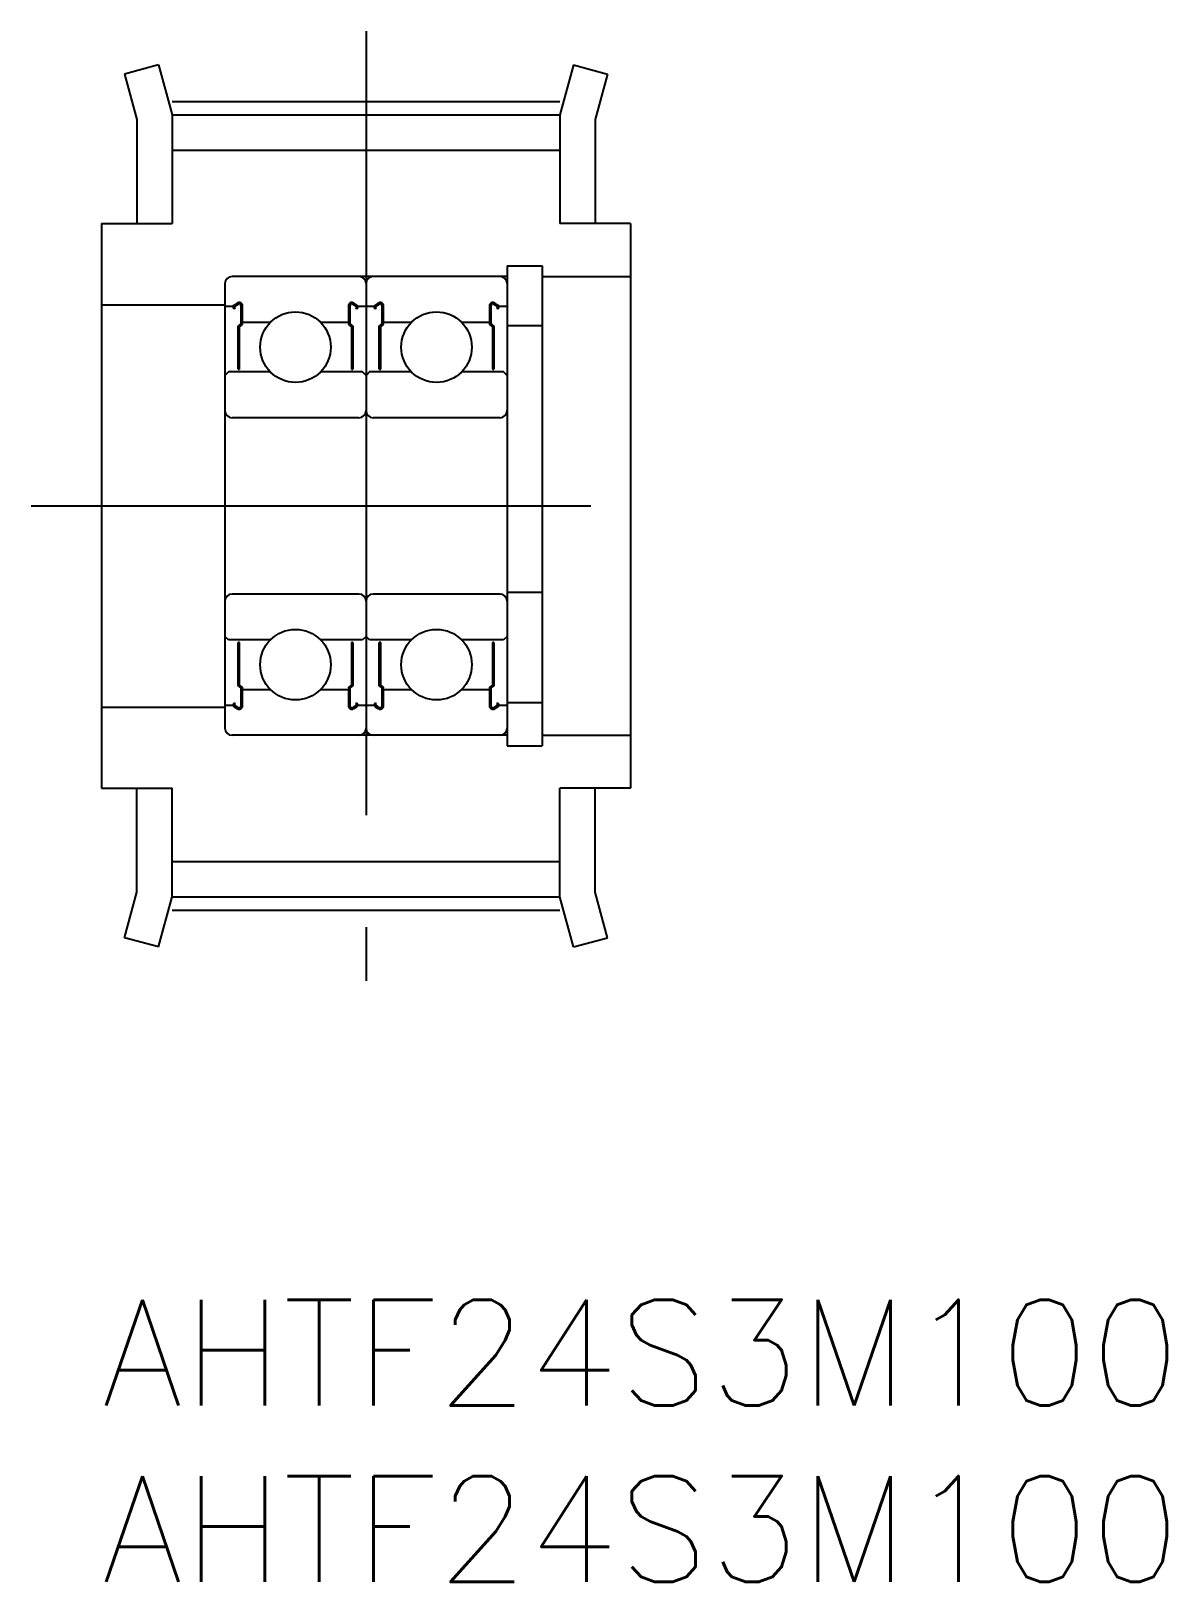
# Model space of a CAD drawing. Extents: x -2 to 30.2, y -8 to 36.
import ezdxf

# ---------------------------------------------------------------- set-up
doc = ezdxf.new("R2010")
doc.units = 0
doc.header["$LTSCALE"] = 0.5
doc.linetypes.add('CENTER', pattern=[50.8, 31.75, -6.35, 6.35, -6.35])
for name, color, linetype in [('MSM_CENTER', 1, 'CENTER'), ('MSM_CONTINUOUS', 7, 'CONTINUOUS'), ('MSM_PART_NUMBER', 7, 'CONTINUOUS')]:
    doc.layers.add(name, color=color, linetype=linetype)
doc.styles.get("Standard").update_dxf_attribs({"font": 'txt.shx', "height": 3, "bigfont": 'bigfont.shx'})

# ---------------------------------------------------------------- blocks, each defined once
blk = doc.blocks.new('*U3')
at = {"layer": 'MSM_PART_NUMBER'}
blk.add_text('AHTF24S3M100', height=3, dxfattribs=at).set_placement((0, -3))
blk = doc.blocks.new('*U4')
at = {"layer": 'MSM_PART_NUMBER'}
blk.add_text('AHTF24S3M100', height=3, dxfattribs=at).set_placement((0, -8))

msp = doc.modelspace()

# ---------------------------------------------------------------- linework, layer by layer
at = {"layer": 'MSM_CENTER'}
for p, q in [((7.5, 35.96), (7.5, 9.04)), ((2, 33.96), (13, 33.96)), ((-2, 22.5), (17, 22.5)), ((2, 11.04), (13, 11.04))]:
    msp.add_line(p, q, dxfattribs=at)
at = {"layer": 'MSM_CONTINUOUS'}
for p, q in [((1.62, 35), (0.654, 34.741)), ((0.654, 34.741), (1, 33.448)), ((1.62, 35), (2, 33.58)), ((13.38, 35), (13, 33.58)), ((13.38, 35), (14.346, 34.741)), ((14.346, 34.741), (14, 33.448)), ((1, 33.448), (1, 30.5)), ((2, 33.58), (13, 33.58)), ((2, 33.58), (2, 30.5)), ((13, 33.58), (13, 30.5)), ((14, 33.448), (14, 30.5)), ((2, 32.58), (13, 32.58)), ((0, 30.5), (0, 14.5)), ((0, 30.5), (2, 30.5)), ((15, 30.5), (13, 30.5)), ((15, 30.5), (15, 14.5)), ((11.5, 29.3), (11.5, 15.7)), ((11.5, 29.3), (12.5, 29.3)), ((12.5, 29.3), (12.5, 15.7)), ((3.5, 28.8), (3.5, 16.2)), ((11.5, 29), (3.7, 29)), ((7.5, 28.8), (7.5, 16.2)), ((12.5, 29), (15, 29)), ((0, 28.2), (3.5, 28.2)), ((3.5, 28.18), (3.53, 28.15)), ((3.73, 28.15), (3.53, 28.15)), ((3.845, 28.246), (3.752, 28.184)), ((3.798, 28.111), (3.773, 28.136)), ((3.867, 28.213), (3.774, 28.151)), ((3.96, 27.66), (3.96, 28.163)), ((4, 27.64), (4, 28.163)), ((7, 28.163), (7, 27.64)), ((7.04, 28.163), (7.04, 27.66)), ((7.226, 28.151), (7.133, 28.213)), ((7.248, 28.184), (7.155, 28.246)), ((7.227, 28.136), (7.202, 28.111)), ((7.47, 28.15), (7.27, 28.15)), ((7.5, 28.18), (7.47, 28.15)), ((7.5, 28.18), (7.53, 28.15)), ((7.73, 28.15), (7.53, 28.15)), ((7.845, 28.246), (7.752, 28.184)), ((7.798, 28.111), (7.773, 28.136)), ((7.867, 28.213), (7.774, 28.151)), ((7.96, 27.66), (7.96, 28.163)), ((8, 27.64), (8, 28.163)), ((11, 28.163), (11, 27.64)), ((11.04, 28.163), (11.04, 27.66)), ((11.226, 28.151), (11.133, 28.213)), ((11.248, 28.184), (11.155, 28.246)), ((11.227, 28.136), (11.202, 28.111)), ((11.47, 28.15), (11.27, 28.15)), ((11.5, 28.18), (11.47, 28.15)), ((3.77, 28.082), (3.745, 28.107)), ((3.77, 28.082), (3.798, 28.111)), ((4.03, 27.7), (4, 27.73)), ((4.786, 27.7), (4.03, 27.7)), ((6.97, 27.7), (6.214, 27.7)), ((7, 27.73), (6.97, 27.7)), ((7.202, 28.111), (7.23, 28.082)), ((7.255, 28.107), (7.23, 28.082)), ((7.77, 28.082), (7.745, 28.107)), ((7.77, 28.082), (7.798, 28.111)), ((8.03, 27.7), (8, 27.73)), ((8.786, 27.7), (8.03, 27.7)), ((10.97, 27.7), (10.214, 27.7)), ((11, 27.73), (10.97, 27.7)), ((11.202, 28.111), (11.23, 28.082)), ((11.255, 28.107), (11.23, 28.082)), ((3.876, 27.598), (3.96, 27.66)), ((3.876, 26.372), (3.876, 27.598)), ((3.916, 27.578), (4, 27.64)), ((3.916, 26.372), (3.916, 27.578)), ((7, 27.64), (7.084, 27.578)), ((7.04, 27.66), (7.124, 27.598)), ((7.084, 27.578), (7.084, 26.372)), ((7.124, 27.598), (7.124, 26.372)), ((7.876, 27.598), (7.96, 27.66)), ((7.876, 26.372), (7.876, 27.598)), ((7.916, 27.578), (8, 27.64)), ((7.916, 26.372), (7.916, 27.578)), ((11, 27.64), (11.084, 27.578)), ((11.04, 27.66), (11.124, 27.598)), ((11.084, 27.578), (11.084, 26.372)), ((11.124, 27.598), (11.124, 26.372)), ((12.5, 27.6), (11.5, 27.6)), ((3.6, 26.3), (3.5, 26.2)), ((4.786, 26.3), (3.6, 26.3)), ((3.876, 26.372), (3.916, 26.372)), ((7.4, 26.3), (6.214, 26.3)), ((7.084, 26.372), (7.124, 26.372)), ((7.5, 26.2), (7.4, 26.3)), ((7.6, 26.3), (7.5, 26.2)), ((8.786, 26.3), (7.6, 26.3)), ((7.876, 26.372), (7.916, 26.372)), ((11.4, 26.3), (10.214, 26.3)), ((11.084, 26.372), (11.124, 26.372)), ((11.5, 26.2), (11.4, 26.3)), ((7.3, 25), (3.7, 25)), ((11.3, 25), (7.7, 25)), ((7.3, 20), (3.7, 20)), ((11.3, 20), (7.7, 20)), ((12.5, 20.05), (11.5, 20.05)), ((3.6, 18.7), (3.5, 18.8)), ((4.786, 18.7), (3.6, 18.7)), ((3.916, 18.628), (3.876, 18.628)), ((3.876, 17.402), (3.876, 18.628)), ((3.916, 17.422), (3.916, 18.628)), ((7.4, 18.7), (6.214, 18.7)), ((7.124, 18.628), (7.084, 18.628)), ((7.084, 18.628), (7.084, 17.422)), ((7.124, 18.628), (7.124, 17.402)), ((7.5, 18.8), (7.4, 18.7)), ((7.6, 18.7), (7.5, 18.8)), ((8.786, 18.7), (7.6, 18.7)), ((7.876, 17.402), (7.876, 18.628)), ((7.916, 18.628), (7.876, 18.628)), ((7.916, 17.422), (7.916, 18.628)), ((11.4, 18.7), (10.214, 18.7)), ((11.084, 18.628), (11.084, 17.422)), ((11.124, 18.628), (11.084, 18.628)), ((11.124, 18.628), (11.124, 17.402)), ((11.5, 18.8), (11.4, 18.7)), ((3.96, 17.339), (3.876, 17.402)), ((4, 17.36), (3.916, 17.422)), ((3.96, 16.837), (3.96, 17.339)), ((4, 16.837), (4, 17.36)), ((4, 17.27), (4.03, 17.3)), ((4.03, 17.3), (4.786, 17.3)), ((6.214, 17.3), (6.97, 17.3)), ((6.97, 17.3), (7, 17.27)), ((7.084, 17.422), (7, 17.36)), ((7, 17.36), (7, 16.837)), ((7.124, 17.402), (7.04, 17.339)), ((7.04, 17.339), (7.04, 16.837)), ((7.96, 17.339), (7.876, 17.402)), ((8, 17.36), (7.916, 17.422)), ((7.96, 16.837), (7.96, 17.339)), ((8, 16.837), (8, 17.36)), ((8, 17.27), (8.03, 17.3)), ((8.03, 17.3), (8.786, 17.3)), ((10.214, 17.3), (10.97, 17.3)), ((10.97, 17.3), (11, 17.27)), ((11.084, 17.422), (11, 17.36)), ((11, 17.36), (11, 16.837)), ((11.124, 17.402), (11.04, 17.339)), ((11.04, 17.339), (11.04, 16.837)), ((0, 16.8), (3.5, 16.8)), ((2.056, 16.8), (2.056, 16.8)), ((2.538, 16.8), (2.538, 16.8)), ((3.5, 16.82), (3.53, 16.85)), ((3.53, 16.85), (3.73, 16.85)), ((3.745, 16.893), (3.77, 16.918)), ((3.752, 16.816), (3.845, 16.754)), ((3.798, 16.889), (3.77, 16.918)), ((3.773, 16.864), (3.798, 16.889)), ((3.774, 16.849), (3.867, 16.787)), ((7.133, 16.787), (7.226, 16.849)), ((7.155, 16.754), (7.248, 16.816)), ((7.23, 16.918), (7.202, 16.889)), ((7.202, 16.889), (7.227, 16.864)), ((7.23, 16.918), (7.255, 16.893)), ((7.27, 16.85), (7.47, 16.85)), ((7.5, 16.82), (7.47, 16.85)), ((7.5, 16.82), (7.53, 16.85)), ((7.53, 16.85), (7.73, 16.85)), ((7.745, 16.893), (7.77, 16.918)), ((7.752, 16.816), (7.845, 16.754)), ((7.798, 16.889), (7.77, 16.918)), ((7.773, 16.864), (7.798, 16.889)), ((7.774, 16.849), (7.867, 16.787)), ((11.133, 16.787), (11.226, 16.849)), ((11.155, 16.754), (11.248, 16.816)), ((11.23, 16.918), (11.202, 16.889)), ((11.202, 16.889), (11.227, 16.864)), ((11.23, 16.918), (11.255, 16.893)), ((11.27, 16.85), (11.47, 16.85)), ((11.5, 16.82), (11.47, 16.85)), ((12.5, 16.918), (11.5, 16.918)), ((11.5, 16), (3.7, 16)), ((12.5, 16), (15, 16)), ((11.5, 15.7), (12.5, 15.7)), ((0, 14.5), (2, 14.5)), ((1, 11.552), (1, 14.5)), ((2, 11.42), (2, 14.5)), ((15, 14.5), (13, 14.5)), ((13, 11.42), (13, 14.5)), ((14, 11.552), (14, 14.5)), ((2, 12.42), (13, 12.42)), ((0.654, 10.259), (1, 11.552)), ((14.346, 10.259), (14, 11.552)), ((1.62, 10), (2, 11.42)), ((2, 11.42), (13, 11.42)), ((13.38, 10), (13, 11.42)), ((1.62, 10), (0.654, 10.259)), ((13.38, 10), (14.346, 10.259))]:
    msp.add_line(p, q, dxfattribs=at)
for centre in [(5.5, 27), (9.5, 27), (5.5, 18), (9.5, 18)]:
    msp.add_circle(centre, 1, dxfattribs=at)
for centre, radius, start, end in [((3.7, 28.8), 0.2, 90, 180), ((7.3, 28.8), 0.2, 0, 90), ((7.7, 28.8), 0.2, 90, 180), ((11.3, 28.8), 0.2, 0, 90), ((3.78, 28.143), 0.05, 123.5192, 226.0607), ((3.78, 28.143), 0.01, 123.5173, 226.0606), ((3.9, 28.163), 0.1, 0, 123.5193), ((3.9, 28.163), 0.06, 0, 123.519), ((7.1, 28.163), 0.1, 56.4807, 179.9999), ((7.1, 28.163), 0.06, 56.481, 179.9999), ((7.22, 28.143), 0.01, 313.9392, 56.4827), ((7.22, 28.143), 0.05, 313.9392, 56.4807), ((7.78, 28.143), 0.05, 123.5192, 226.0607), ((7.78, 28.143), 0.01, 123.5173, 226.0606), ((7.9, 28.163), 0.1, 0, 123.5193), ((7.9, 28.163), 0.06, 0, 123.519), ((11.1, 28.163), 0.1, 56.4807, 179.9999), ((11.1, 28.163), 0.06, 56.481, 179.9999), ((11.22, 28.143), 0.01, 313.9392, 56.4827), ((11.22, 28.143), 0.05, 313.9392, 56.4807), ((3.7, 25.2), 0.2, 180, 270), ((7.3, 25.2), 0.2, 270, 0), ((7.7, 25.2), 0.2, 180, 270), ((11.3, 25.2), 0.2, 270, 0), ((3.7, 19.8), 0.2, 90, 180), ((7.3, 19.8), 0.2, 0, 90), ((7.7, 19.8), 0.2, 90, 180), ((11.3, 19.8), 0.2, 0, 90), ((3.78, 16.857), 0.05, 133.939, 236.4802), ((3.78, 16.857), 0.01, 133.9374, 236.4796), ((3.9, 16.837), 0.1, 236.4805, 0), ((3.9, 16.837), 0.06, 236.4807, 0), ((7.1, 16.837), 0.1, 179.9999, 303.5193), ((7.1, 16.837), 0.06, 179.9999, 303.5193), ((7.22, 16.857), 0.01, 303.5203, 46.0625), ((7.22, 16.857), 0.05, 303.5195, 46.061), ((7.78, 16.857), 0.05, 133.939, 236.4802), ((7.78, 16.857), 0.01, 133.9374, 236.4796), ((7.9, 16.837), 0.1, 236.4805, 0), ((7.9, 16.837), 0.06, 236.4807, 0), ((11.1, 16.837), 0.1, 179.9999, 303.5193), ((11.1, 16.837), 0.06, 179.9999, 303.5193), ((11.22, 16.857), 0.01, 303.5203, 46.0625), ((11.22, 16.857), 0.05, 303.5195, 46.061), ((3.7, 16.2), 0.2, 180, 270), ((7.3, 16.2), 0.2, 270, 0), ((7.7, 16.2), 0.2, 180, 270), ((11.3, 16.2), 0.2, 270, 0)]:
    msp.add_arc(centre, radius, start, end, dxfattribs=at)

# ---------------------------------------------------------------- block references
for name in ['*U3', '*U4']:
    msp.add_blockref(name, (0, 0), dxfattribs=at)

doc.saveas('drawing.dxf')
